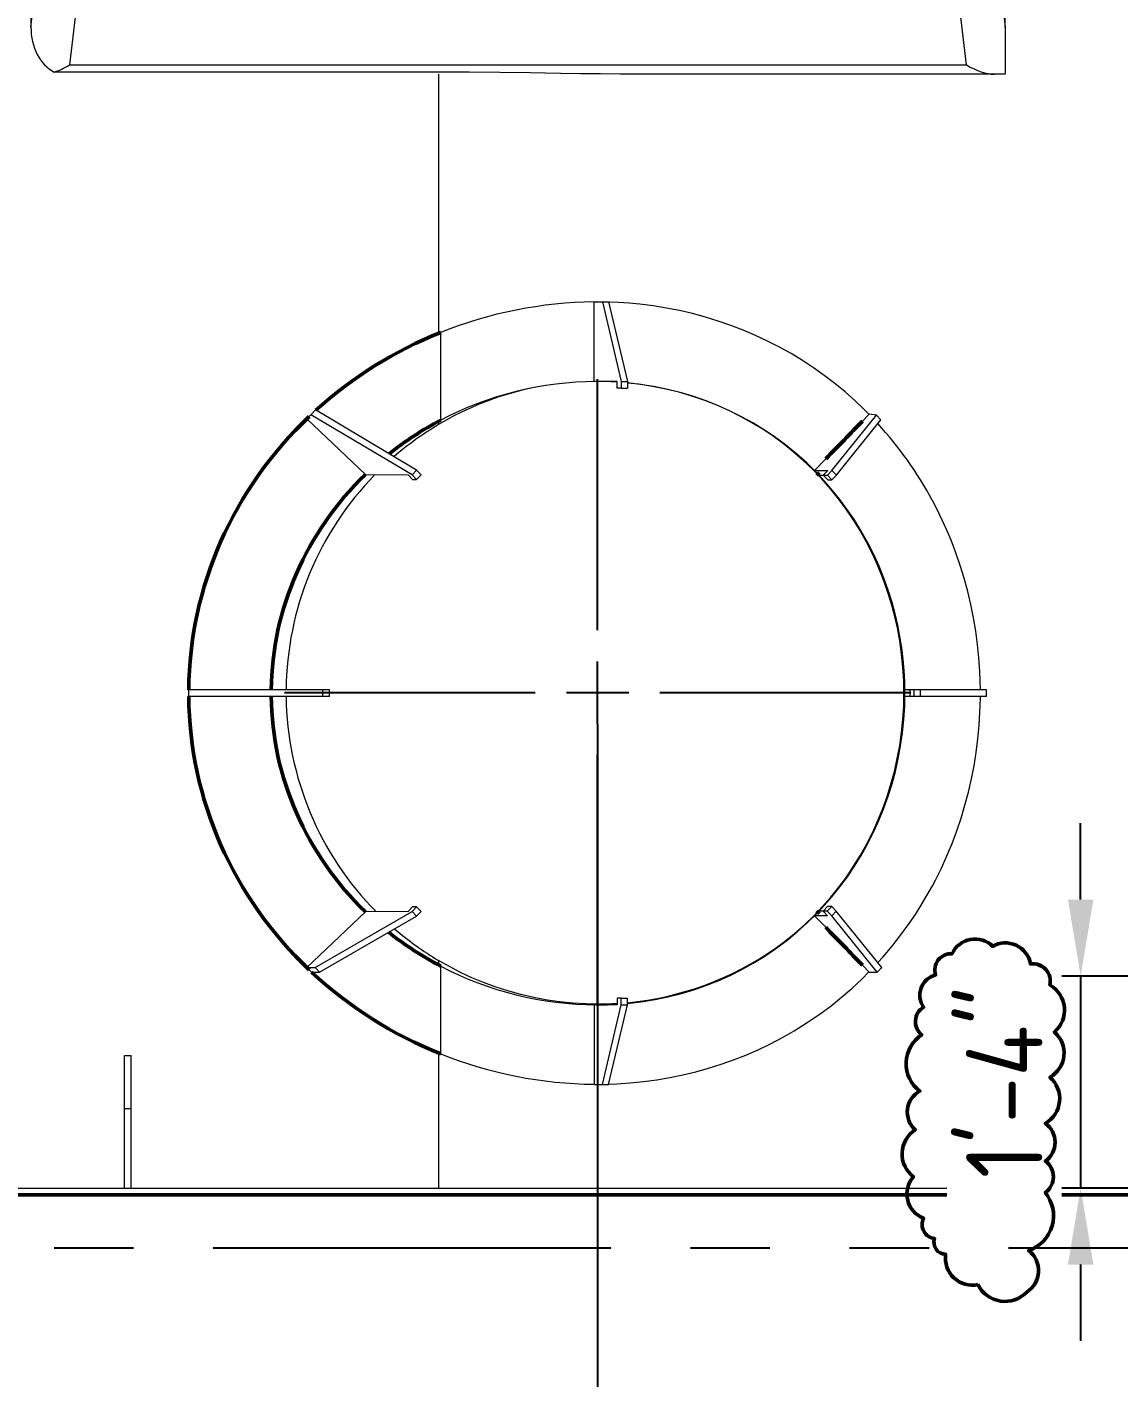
# Model space of a CAD drawing. Header units: inches. Extents: x 0 to 4731, y 0 to 1632.
# Drawn here: x 1110.6 to 1193, y 494.7 to 596.6 of the extents above; entities that cross this region are included whole.
import ezdxf

# ---------------------------------------------------------------- set-up
doc = ezdxf.new("R2010")
doc.units = ezdxf.units.IN
doc.header["$LTSCALE"] = 48
doc.header["$MEASUREMENT"] = 0
doc.linetypes.add('CENTER', pattern=[2, 1.25, -0.25, 0.25, -0.25])
doc.linetypes.add('PHANTOM2', pattern=[1.25, 0.625, -0.125, 0.125, -0.125, 0.125, -0.125])
for name, color, linetype, lineweight in [('AM_11', 92, 'PHANTOM2', 25), ('AM_7', 142, 'CENTER', 25), ('Equipment-AM_0', 7, 'Continuous', 50), ('Equipment-AM_5', 92, 'Continuous', 25), ('Equipment-AM_7', 142, 'CENTER', 25), ('Process-AM_0', 7, 'Continuous', 50)]:
    doc.layers.add(name, color=color, linetype=linetype, lineweight=lineweight)
doc.styles.add('ISOCP', font='ISOCP.SHX')
doc.styles.get("Standard").update_dxf_attribs({"font": 'ROMANS.SHX', "width": 0.7})
doc.dimstyles.new('METSOPOWER_ANSI$0', dxfattribs={"dimtxt": 0.12, "dimasz": 0.12, "dimexe": 0.1, "dimexo": 0.05, "dimgap": 0.06, "dimtad": 1, "dimtoh": 1, "dimdec": 5, "dimzin": 12, "dimdsep": 46, "dimlunit": 4, "dimtxsty": 'Standard', "dimcen": 0, "dimclrd": 256, "dimclre": 256, "dimclrt": 140, "dimadec": 0, "dimazin": 2, "dimtp": 0.1, "dimtm": 0.1, "dimtfac": 0.71, "dimtdec": 5, "dimtmove": 0, "dimatfit": 3, "dimfxl": 1, "dimfrac": 2, "dimtzin": 7, "dimlwd": -1, "dimlwe": -1, "dimarcsym": 1})

# ---------------------------------------------------------------- blocks, each defined once
blk = doc.blocks.new('*D520')
at = {"layer": 'Defpoints', "color": 0, "transparency": 16777216}
for p in [(1153.68, 546.41), (1009.68, 489.21), (1153.68, 445.24)]:
    blk.add_point(p, dxfattribs=at)
at = {"layer": 'Equipment-AM_5', "linetype": 'ByBlock', "transparency": 16777216}
for p, q in [((1153.68, 544.01), (1153.68, 440.44)), ((1009.68, 486.81), (1009.68, 440.44)), ((1015.44, 445.24), (1147.92, 445.24))]:
    blk.add_line(p, q, dxfattribs=at)
at = {"layer": 'Equipment-AM_5', "transparency": 16777216}
for points in [[(1015.44, 446.2), (1015.44, 444.28), (1009.68, 445.24)], [(1147.92, 446.2), (1147.92, 444.28), (1153.68, 445.24)]]:
    blk.add_solid(points, dxfattribs=at)
at = {"layer": 'Equipment-AM_5', "color": 140, "transparency": 16777216, "insert": (1081.68, 451), "char_height": 5.76, "attachment_point": 5, "style": 'ISOCP', "bg_fill": 3, "box_fill_scale": 1.25, "bg_fill_color": 256, "bg_fill_true_color": 13158600, "bg_fill_transparency": 0}
blk.add_mtext('12\'-0"', dxfattribs=at)
blk = doc.blocks.new('*U375')
at = {"layer": 'AM_7', "color": 0, "transparency": 16777216}
for p, q in [((0, 4.7), (0, 23.62)), ((-23.62, 0), (-4.7, 0)), ((4.7, 0), (23.62, 0)), ((0, -23.62), (0, -4.7))]:
    blk.add_line(p, q, dxfattribs=at)
at = {"layer": 'AM_7', "color": 0, "linetype": 'Continuous', "transparency": 16777216}
for p, q in [((0, -2.35), (0, 2.35)), ((-2.35, 0), (2.35, 0))]:
    blk.add_line(p, q, dxfattribs=at)
blk = doc.blocks.new('*D512')
at = {"layer": 'Defpoints', "color": 0, "transparency": 16777216}
for p in [(1190.12, 509.03), (1213.03, 509.03)]:
    blk.add_point(p, dxfattribs=at)
at = {"layer": 'Equipment-AM_5', "linetype": 'ByBlock', "transparency": 16777216}
for p, q in [((1190.12, 530.79), (1190.12, 536.55)), ((1185.27, 525.03), (1194.92, 525.03)), ((1190.12, 525.03), (1190.12, 509.03)), ((1210.63, 509.03), (1185.32, 509.03)), ((1190.12, 503.27), (1190.12, 497.51))]:
    blk.add_line(p, q, dxfattribs=at)
at = {"layer": 'Equipment-AM_5', "transparency": 16777216}
for points in [[(1189.16, 530.79), (1191.08, 530.79), (1190.12, 525.03)], [(1189.16, 503.27), (1191.08, 503.27), (1190.12, 509.03)]]:
    blk.add_solid(points, dxfattribs=at)
at = {"layer": 'Equipment-AM_5', "color": 140, "transparency": 16777216, "insert": (1184.36, 517.03), "char_height": 5.76, "attachment_point": 5, "rotation": 90, "style": 'ISOCP', "bg_fill": 3, "box_fill_scale": 1.25, "bg_fill_color": 256, "bg_fill_true_color": 13158600, "bg_fill_transparency": 0}
blk.add_mtext('1\'-4"', dxfattribs=at)
at = {"layer": 'Defpoints', "color": 0, "transparency": 16777216}
blk.add_point((1182.87, 525.03), dxfattribs=at)

msp = doc.modelspace()

# ---------------------------------------------------------------- linework, layer by layer
at = {"layer": 'AM_11'}
msp.add_line((824.680925, 504.530171), (1194.680925, 504.530171), dxfattribs=at)
at = {"layer": 'Equipment-AM_0', "lineweight": 18}
for p, q in [((1110.930925, 652.280171), (1110.930925, 596.592508)), ((1184.430925, 596.592508), (1184.430925, 652.280171)), ((1110.930925, 596.592508), (1116.930925, 647.567811)), ((1178.430925, 647.567811), (1184.430925, 596.592508)), ((1119.755066, 643.899007), (1113.85021, 593.732037)), ((1181.51164, 593.732037), (1175.606784, 643.899007)), ((1184.430925, 596.592508), (1184.430925, 593.030171)), ((1141.680925, 593.189622), (1112.678278, 593.189622)), ((1113.85021, 593.732037), (1181.51164, 593.732037)), ((1141.680925, 593.030171), (1141.680925, 573.493094)), ((1183.591412, 593.030171), (1156.86894, 593.030171)), ((1184.430925, 593.030171), (1183.591412, 593.030171)), ((1153.420962, 569.858837), (1153.420962, 575.858821)), ((1153.420962, 575.858821), (1154.038996, 575.858821)), ((1153.634741, 575.858857), (1153.610193, 575.858857)), ((1153.637098, 575.858855), (1153.634741, 575.858857)), ((1154.038996, 575.858821), (1155.459678, 569.858837)), ((1154.038996, 575.858821), (1154.514524, 575.858821)), ((1154.514524, 575.858821), (1155.935206, 569.858837)), ((1141.851666, 566.944223), (1141.851666, 573.561791)), ((1155.150661, 569.858837), (1153.420962, 569.858837)), ((1155.150661, 569.358837), (1155.150661, 569.858837)), ((1155.459678, 569.858837), (1155.935206, 569.858837)), ((1155.459678, 569.858837), (1155.459678, 569.358837)), ((1155.935206, 569.858837), (1155.935206, 569.358837)), ((1155.459678, 569.358837), (1155.150661, 569.358837)), ((1155.459678, 569.358837), (1155.935206, 569.358837)), ((1132.051578, 567.358379), (1132.387827, 567.711932)), ((1140.030233, 563.182686), (1132.387827, 567.711932)), ((1132.051578, 567.358379), (1131.750407, 567.041709)), ((1131.750407, 567.041709), (1136.170816, 562.837651)), ((1139.693984, 562.829132), (1132.051578, 567.358379)), ((1141.680925, 566.853967), (1141.680925, 566.610368)), ((1171.355014, 563.160708), (1174.719656, 567.332393)), ((1171.691263, 562.807155), (1175.055905, 566.97884)), ((1174.156674, 567.390278), (1173.660374, 566.878072)), ((1174.719656, 567.332393), (1174.156674, 567.390278)), ((1174.719656, 567.332393), (1175.055905, 566.97884)), ((1170.888351, 564.017202), (1170.050622, 563.152622)), ((1136.170816, 562.837651), (1139.384255, 562.829881)), ((1139.384255, 562.829881), (1139.72034, 562.476328)), ((1139.693984, 562.829132), (1140.030233, 563.182686)), ((1140.030069, 562.475579), (1139.693984, 562.829132)), ((1139.72034, 562.476328), (1140.030069, 562.475579)), ((1140.030069, 562.475579), (1140.366319, 562.829132)), ((1140.366319, 562.829132), (1140.030233, 563.182686)), ((1170.050622, 563.152622), (1171.044164, 563.158781)), ((1170.050622, 563.152622), (1170.218747, 562.975846)), ((1170.218747, 562.975846), (1170.308383, 562.881596)), ((1170.390988, 562.799094), (1170.711856, 562.801083)), ((1171.044164, 563.158781), (1170.707915, 562.805228)), ((1170.707915, 562.805228), (1171.016932, 562.805228)), ((1170.707915, 562.805228), (1171.044164, 562.451674)), ((1171.016932, 562.805228), (1171.355014, 563.160708)), ((1171.016932, 562.805228), (1171.353181, 562.451674)), ((1171.044164, 562.451674), (1171.353181, 562.451674)), ((1171.353181, 562.451674), (1171.691263, 562.807155)), ((1171.355014, 563.160708), (1171.691263, 562.807155)), ((1178.93325, 560.897038), (1178.926766, 560.909046)), ((1122.83353, 546.108836), (1122.83353, 546.608836)), ((1132.962413, 546.608836), (1122.83353, 546.608836)), ((1132.962413, 546.108836), (1122.83353, 546.108836)), ((1132.962413, 546.108836), (1132.962413, 546.608836)), ((1133.462413, 546.608836), (1132.962413, 546.608836)), ((1133.462413, 546.108836), (1132.962413, 546.108836)), ((1133.462413, 546.108836), (1133.462413, 546.608836)), ((1176.86446, 546.358902), (1176.86446, 546.608836)), ((1177.2598, 546.608836), (1176.86446, 546.608836)), ((1176.86446, 546.108836), (1176.86446, 546.358902)), ((1177.2598, 546.108836), (1176.86446, 546.108836)), ((1177.2598, 546.108836), (1177.2598, 546.608836)), ((1177.568817, 546.608836), (1177.2598, 546.608836)), ((1177.568817, 546.108836), (1177.2598, 546.108836)), ((1177.568817, 546.108836), (1177.568817, 546.608836)), ((1178.044345, 546.608836), (1177.568817, 546.608836)), ((1178.044345, 546.108836), (1177.568817, 546.108836)), ((1178.044345, 546.108836), (1178.044345, 546.608836)), ((1183.021487, 546.608836), (1178.044345, 546.608836)), ((1183.021487, 546.108836), (1178.044345, 546.108836)), ((1183.021487, 546.108836), (1183.021487, 546.608836)), ((1136.170816, 529.880021), (1131.750407, 525.675963)), ((1132.368441, 525.675963), (1139.693984, 529.88854)), ((1139.384255, 529.887791), (1136.170816, 529.880021)), ((1139.72034, 530.241344), (1139.384255, 529.887791)), ((1139.693984, 529.88854), (1140.030069, 530.242093)), ((1139.693984, 529.88854), (1140.030233, 529.534986)), ((1140.030069, 530.242093), (1139.72034, 530.241344)), ((1140.030069, 530.242093), (1140.366319, 529.88854)), ((1140.030233, 529.534986), (1140.366319, 529.88854)), ((1170.307965, 529.835636), (1170.218747, 529.741827)), ((1170.700601, 529.916658), (1170.390988, 529.918578)), ((1170.696659, 529.912514), (1171.032908, 530.266068)), ((1170.696659, 529.912514), (1171.032908, 529.558961)), ((1171.005676, 529.912514), (1170.696659, 529.912514)), ((1171.005676, 529.912514), (1171.341925, 530.266068)), ((1171.343758, 529.557034), (1171.005676, 529.912514)), ((1171.341925, 530.266068), (1171.032908, 530.266068)), ((1171.680007, 529.910587), (1171.341925, 530.266068)), ((1171.343758, 529.557034), (1171.680007, 529.910587)), ((1175.110954, 525.68095), (1171.680007, 529.910587)), ((1132.704691, 525.322409), (1140.030233, 529.534986)), ((1170.050622, 529.56505), (1170.218747, 529.741827)), ((1171.032908, 529.558961), (1170.050622, 529.56505)), ((1170.050622, 529.56505), (1170.888352, 528.700469)), ((1174.774705, 525.327396), (1171.343758, 529.557034)), ((1141.680925, 526.199973), (1141.680925, 525.863705)), ((1141.851666, 519.155881), (1141.851666, 525.773449)), ((1173.66037, 525.839604), (1174.156671, 525.327396)), ((1131.750407, 525.675963), (1132.368441, 525.675963)), ((1131.750407, 525.675963), (1131.918532, 525.499186)), ((1131.918532, 525.499186), (1132.086657, 525.322409)), ((1132.086657, 525.322409), (1132.704691, 525.322409)), ((1132.368441, 525.675963), (1132.704691, 525.322409)), ((1174.156671, 525.327396), (1174.774705, 525.327396)), ((1174.774705, 525.327396), (1175.110954, 525.68095)), ((1153.420962, 522.858835), (1153.420962, 516.858851)), ((1155.150661, 522.858835), (1153.420962, 522.858835)), ((1153.58164, 522.859259), (1153.610599, 522.858851)), ((1153.610599, 522.858851), (1153.635147, 522.858851)), ((1154.038996, 516.858851), (1155.459678, 522.858835)), ((1154.514524, 516.858851), (1155.935206, 522.858835)), ((1155.150661, 523.358835), (1155.150661, 522.858835)), ((1155.459678, 523.358835), (1155.150661, 523.358835)), ((1155.459678, 522.858835), (1155.459678, 523.358835)), ((1155.459678, 523.358835), (1155.935206, 523.358835)), ((1155.459678, 522.858835), (1155.935206, 522.858835)), ((1155.935206, 522.858835), (1155.935206, 523.358835)), ((1117.996578, 515.030171), (1117.996578, 519.030171)), ((1117.996578, 519.030171), (1118.496578, 519.030171)), ((1118.496578, 515.030171), (1118.496578, 519.030171)), ((1141.680925, 519.224579), (1141.680925, 509.030171)), ((1153.420962, 516.858851), (1154.038996, 516.858851)), ((1153.610154, 516.858814), (1153.634702, 516.858814)), ((1153.634702, 516.858814), (1153.636212, 516.858815)), ((1154.038996, 516.858851), (1154.514524, 516.858851)), ((1117.996578, 509.030171), (1117.996578, 515.030171)), ((1117.996578, 515.030171), (1118.496578, 515.030171)), ((1118.496578, 509.030171), (1118.496578, 515.030171)), ((1059.190925, 509.030171), (1141.680925, 509.030171)), ((1141.680925, 509.030171), (1263.097395, 509.030171))]:
    msp.add_line(p, q, dxfattribs=at)
at = {"layer": 'Equipment-AM_0', "lineweight": 18, "flags": 128}
for points in [[(1156.86894, 593.030171), (1155.379674, 593.035594), (1153.888318, 593.049785), (1152.394072, 593.069763), (1150.898194, 593.092949), (1148.598751, 593.129397), (1146.296689, 593.160984), (1143.989274, 593.182082), (1141.680925, 593.189622)], [(1174.152861, 567.386343), (1173.72096, 567.820516), (1173.099128, 568.408663), (1172.349376, 569.072243), (1171.576534, 569.708548), (1170.781387, 570.316744), (1169.964856, 570.896124), (1169.127885, 571.446027), (1168.271445, 571.965816), (1167.397061, 572.454572), (1166.50469, 572.912359), (1165.595941, 573.338383), (1164.671878, 573.732129), (1163.733626, 574.093204), (1162.782351, 574.421304), (1161.819212, 574.716147), (1160.845359, 574.97739), (1159.862, 575.20491), (1158.870951, 575.398485), (1157.872209, 575.558241), (1156.867577, 575.684039), (1156.064112, 575.75993), (1155.258285, 575.814344), (1154.588053, 575.843213), (1154.51787, 575.844689)], [(1155.150661, 569.805515), (1154.669468, 569.836741), (1153.610557, 569.858821)], [(1155.150661, 569.80727), (1154.721667, 569.835697), (1153.635106, 569.858821)], [(1170.218747, 562.975846), (1169.463894, 563.715256), (1168.675695, 564.41836), (1167.848441, 565.089201), (1166.990537, 565.72024), (1166.197686, 566.25035), (1165.382259, 566.747034), (1164.546352, 567.209093), (1163.692056, 567.635333), (1162.794415, 568.036155), (1161.878882, 568.398524), (1160.947963, 568.721641), (1160.004167, 569.004705), (1158.975183, 569.264335), (1157.933907, 569.477339), (1156.88357, 569.643286), (1155.935206, 569.749373)], [(1155.935206, 522.971202), (1156.094022, 522.984174), (1157.058036, 523.10325), (1158.016293, 523.261797), (1158.966314, 523.459542), (1159.905621, 523.696209), (1160.860342, 523.980578), (1161.801929, 524.306064), (1162.727779, 524.671821), (1163.635287, 525.076999), (1164.498654, 525.508361), (1165.343159, 525.976422), (1166.166635, 526.479928), (1166.966915, 527.017624), (1167.766163, 527.606843), (1168.539434, 528.231363), (1169.284685, 528.889396), (1169.99987, 529.579156), (1170.655189, 530.26807), (1171.282063, 530.98481), (1171.87905, 531.727499), (1172.444711, 532.494261), (1172.993377, 533.307485), (1173.508115, 534.144772), (1173.987735, 535.003823), (1174.431048, 535.882343), (1174.829586, 536.760731), (1175.19282, 537.656266), (1175.519981, 538.566627), (1175.8103, 539.489491), (1176.070226, 540.451079), (1176.290841, 541.42419), (1176.471676, 542.406181), (1176.61226, 543.39441), (1176.710618, 544.365889), (1176.770365, 545.341637), (1176.791424, 546.319135), (1176.773714, 547.295863), (1176.714898, 548.299179), (1176.61503, 549.299867), (1176.4744, 550.295199), (1176.293296, 551.282444), (1176.078251, 552.234322), (1175.825129, 553.176867), (1175.534543, 554.107648), (1175.207103, 555.024232), (1174.831724, 555.951801), (1174.41773, 556.862626), (1173.966179, 557.754214), (1173.478134, 558.624071), (1172.970132, 559.446109), (1172.428413, 560.24622), (1171.854302, 561.022336), (1171.249126, 561.772387), (1170.593998, 562.516505), (1169.906846, 563.231596), (1169.189508, 563.915701), (1168.443819, 564.566861), (1167.698401, 565.162914), (1166.927771, 565.727322), (1166.133898, 566.258682), (1165.318748, 566.755587), (1164.45808, 567.230552), (1163.576321, 567.668234), (1162.675907, 568.067574), (1161.759274, 568.427514), (1160.795329, 568.757875), (1159.815885, 569.045741), (1158.82381, 569.290496), (1157.821973, 569.491525), (1156.778351, 569.653072), (1155.935206, 569.745313)], [(1176.86446, 546.358902), (1176.84947, 547.215527), (1176.804579, 548.071581), (1176.729904, 548.92536), (1176.625562, 549.775164), (1176.488208, 550.639043), (1176.319918, 551.497565), (1176.121044, 552.348953), (1175.891937, 553.191426), (1175.601007, 554.119137), (1175.272809, 555.034238), (1174.908131, 555.934369), (1174.50776, 556.81717), (1174.058588, 557.706734), (1173.572155, 558.576305), (1173.049723, 559.423513), (1172.492555, 560.245987), (1171.96534, 560.959695), (1171.411404, 561.652011), (1170.827851, 562.325786), (1170.218747, 562.975846)], [(1182.556964, 546.608836), (1182.543671, 547.305137), (1182.514911, 548.00091), (1182.444872, 549.018497), (1182.341648, 550.033506), (1182.205396, 551.044116), (1182.036186, 552.049109), (1181.834168, 553.047278), (1181.599582, 554.037435), (1181.332657, 555.018406), (1181.033544, 555.988992), (1180.702564, 556.948044), (1180.340287, 557.893861), (1180.020063, 558.658906), (1179.679094, 559.414069), (1179.316381, 560.16113), (1178.93325, 560.897038)], [(1170.218747, 529.741827), (1170.79963, 530.360662), (1171.357358, 531.001064), (1171.955444, 531.745253), (1172.52303, 532.51494), (1173.058797, 533.308137), (1173.561427, 534.122853), (1174.043495, 534.982712), (1174.489912, 535.863785), (1174.899631, 536.763674), (1175.271602, 537.679981), (1175.598523, 538.591161), (1175.888957, 539.516455), (1176.142288, 540.45347), (1176.3579, 541.399808), (1176.540103, 542.382349), (1176.682111, 543.373007), (1176.783654, 544.369078), (1176.844462, 545.367856), (1176.86446, 546.358902)], [(1178.933649, 531.8214), (1179.168979, 532.267415), (1179.61713, 533.172068), (1180.034998, 534.093063), (1180.421908, 535.028758), (1180.777529, 535.978012), (1181.101556, 536.939684), (1181.39365, 537.912642), (1181.653567, 538.895711), (1181.88095, 539.887118), (1182.075836, 540.886876), (1182.237873, 541.893197), (1182.36695, 542.904865), (1182.462996, 543.920667), (1182.525836, 544.9394), (1182.555428, 545.959836), (1182.556967, 546.108836)], [(1174.820696, 526.038777), (1175.212205, 526.467492), (1175.90046, 527.280323), (1176.561924, 528.123725), (1177.191966, 528.992098), (1177.656002, 529.67813), (1178.100973, 530.378315), (1178.527216, 531.093303), (1178.933649, 531.8214)], [(1155.935206, 522.969087), (1156.143359, 522.986192), (1157.13924, 523.11034), (1158.128044, 523.27629), (1159.072992, 523.475909), (1160.008853, 523.714376), (1160.933211, 523.9912), (1161.843652, 524.305893), (1162.765259, 524.669285), (1163.670456, 525.072385), (1164.556773, 525.514136), (1165.421741, 525.993481), (1166.287461, 526.525221), (1167.12972, 527.096562), (1167.946247, 527.705698), (1168.734774, 528.350825), (1169.49303, 529.030136), (1170.218747, 529.741827)], [(1155.150661, 522.956476), (1154.784767, 522.931209), (1153.756878, 522.905293), (1152.781391, 522.922478), (1151.805838, 522.980249), (1150.832838, 523.078482), (1149.865012, 523.217053), (1148.874353, 523.402077), (1147.891107, 523.629748), (1146.918094, 523.899403), (1145.958137, 524.210384), (1145.073083, 524.538553), (1144.200694, 524.902579), (1143.34311, 525.301479), (1142.502474, 525.734271), (1141.680925, 526.199973)], [(1154.518637, 516.876218), (1155.143143, 516.897323), (1156.145008, 516.964404), (1157.142559, 517.0646), (1158.137849, 517.198508), (1159.127606, 517.36598), (1160.110068, 517.566823), (1161.083473, 517.800838), (1162.047266, 518.068107), (1163.000832, 518.368509), (1163.942457, 518.701585), (1164.870424, 519.066877), (1165.802414, 519.47267), (1166.719059, 519.911677), (1167.618667, 520.383105), (1168.499549, 520.886158), (1169.500456, 521.51112), (1170.473747, 522.177483), (1171.290642, 522.785402), (1172.085567, 523.423272), (1172.85715, 524.089851), (1173.604017, 524.783899), (1174.152009, 525.331508)]]:
    msp.add_lwpolyline(points, dxfattribs=at)
at = {"layer": 'Equipment-AM_0', "lineweight": 18}
for centre, radius, start, end in [((1153.733285, 543.977036), 31.881509, 90.56130007, 111.88103052), ((1153.673599, 544.422904), 25.435564, 90.22010454, 117.69596412), ((1153.570565, 546.640091), 23.241676, 102.48482497, 120.76816465), ((1153.680925, 546.405171), 23.5, 120.7063558, 130.80351463), ((1153.870972, 547.427268), 28.452612, 28.28337327, 42.59209598), ((1153.680925, 546.405171), 23.5, 135.63862447, 179.50343356), ((1153.680925, 546.405171), 23.5, 180.72251806, 224.67750325), ((1153.680925, 546.405171), 23.5, 229.33686133, 239.2936442), ((1153.715698, 546.312409), 23.40177, 275.4423168, 304.90275434), ((1153.672515, 548.290055), 25.430887, 242.30126278, 269.78245856), ((1153.80956, 542.198904), 19.34084, 269.48330765, 273.97609932), ((1153.825582, 541.176742), 18.317615, 269.58614244, 274.14834493), ((1153.724131, 548.710456), 31.850092, 248.11401652, 269.45461411)]:
    msp.add_arc(centre, radius, start, end, dxfattribs=at)
for centre, major_axis, ratio, start_param, end_param in [((1113.945522, 596.839927), (0.459103, 3.900488), 0.7638613, 1.7236847124, 2.860628974), ((1113.85021, 596.030171), (2.990744, 2.659367), 0.464246007, 3.9502587502, 4.320890905), ((1181.51164, 596.030171), (2.990744, -2.659367), 0.464246007, 5.1038870558, 5.8020187566)]:
    msp.add_ellipse(centre, major_axis=major_axis, ratio=ratio, start_param=start_param, end_param=end_param, dxfattribs=at)
at = {"layer": 'Equipment-AM_0'}
for centre, major_axis, ratio, start_param, end_param in [((1153.851666, 546.358836), (31.018136, 0), 0.9510565163, 1.9680316781, 2.3333435835), ((1153.851666, 546.358836), (31.018136, 0), 0.9510565163, 2.3561944902, 3.1331179759), ((1153.770436, 546.358836), (24.709362, 0), 0.9510565163, 2.0741414423, 2.2654443149), ((1141.851666, 572.381751), (118.522601, 118.522601), 0.1583844403, 4.7997074702, 4.8235885266), ((1153.770436, 546.358836), (24.709362, 0), 0.9510565163, 2.3640003805, 3.130954155), ((1141.851666, 553.462347), (-118.486185, 118.487111), 0.1603603113, 4.6312680114, 4.6327454913), ((1153.851666, 546.358836), (31.018136, 0), 0.9510565163, 3.1500673313, 3.926990817), ((1153.770436, 546.358836), (24.709362, 0), 0.9510565163, 3.1522311521, 3.9191849267), ((1141.851666, 539.255324), (118.486185, 118.487112), 0.1603603055, 4.7920324751, 4.793509955), ((1153.770436, 546.358836), (24.709362, 0), 0.9510565163, 4.0163339407, 4.2090438649), ((1141.851666, 520.335922), (118.522601, -118.522601), 0.1583844403, 1.45959681, 1.4834778302), ((1153.851666, 546.358836), (31.018136, 0), 0.9510565163, 3.9354654947, 4.315153629)]:
    msp.add_ellipse(centre, major_axis=major_axis, ratio=ratio, start_param=start_param, end_param=end_param, dxfattribs=at)
at = {"layer": 'Equipment-AM_7', "ltscale": 0.25}
msp.add_line((1182.874418, 525.030171), (1274.951177, 525.030171), dxfattribs=at)

# ---------------------------------------------------------------- next in the draw order: dimensions: what is measured, and where the dimension line sits
at = {"layer": 'Equipment-AM_5'}
dim = msp.add_linear_dim(base=(1153.680925, 445.236025), p1=(1009.680925, 489.206401), p2=(1153.680925, 546.405171), dimstyle='METSOPOWER_ANSI$0', override={"dimscale": 48, "dimzin": 15, "dimtxsty": 'ISOCP', "dimtfill": 1}, dxfattribs=at)
dim.commit()
dim.dimension.update_dxf_attribs({"geometry": '*D520', "text_midpoint": (1081.680925, 450.996592)})

# ---------------------------------------------------------------- next in the draw order: linework, layer by layer
at = {"layer": 'Process-AM_0'}
msp.add_line((788.385197, 508.530171), (1263.097395, 508.530171), dxfattribs=at)

# ---------------------------------------------------------------- next in the draw order: block references
at = {"layer": 'AM_7'}
msp.add_blockref('*U375', (1153.680925, 546.405171), dxfattribs=at)

# ---------------------------------------------------------------- next in the draw order: dimensions: what is measured, and where the dimension line sits
at = {"layer": 'Equipment-AM_5'}
dim = msp.add_linear_dim(base=(1190.119095, 509.030171), p1=(1182.874418, 525.030171), p2=(1213.0291, 509.030171), angle=90, dimstyle='METSOPOWER_ANSI$0', override={"dimscale": 48, "dimzin": 15, "dimtxsty": 'ISOCP', "dimtfill": 1}, dxfattribs=at)
dim.commit()
dim.dimension.update_dxf_attribs({"geometry": '*D512', "text_midpoint": (1190.119095, 517.030171), "dimtype": 160})

# ---------------------------------------------------------------- next in the draw order: linework, layer by layer
at = {"layer": 'Process-AM_0', "color": 1}
msp.add_lwpolyline([(1182.37115, 501.753616, -0.52056705), (1179.936997, 504.047682, -0.52056705), (1179.102416, 505.22947, -0.52056705), (1178.267849, 506.758848, -0.52056705), (1177.50283, 509.887121, -0.52056705), (1177.641927, 513.432486, -0.52056705), (1177.989669, 516.35221, -0.52056705), (1178.128752, 520.592753, -0.52056705), (1178.267849, 522.67826, -0.52056705), (1179.171965, 525.111365, -0.52056705), (1180.423822, 526.710253, -0.52056705), (1183.483911, 527.266391, -0.52056705), (1186.335355, 525.945564, -0.52056705), (1187.795858, 524.346676, -0.52056705), (1188.143586, 520.801303, -0.52056705), (1187.795858, 517.394968, -0.52056705), (1187.448116, 513.919106, -0.52056705), (1187.448116, 511.06891, -0.52056705), (1187.448116, 508.705325, -0.52056705), (1186.196258, 504.325751, -0.52056705), (1186.057161, 501.197478, -0.52056705)], format="xyb", close=True, dxfattribs=at)

doc.saveas('drawing.dxf')
